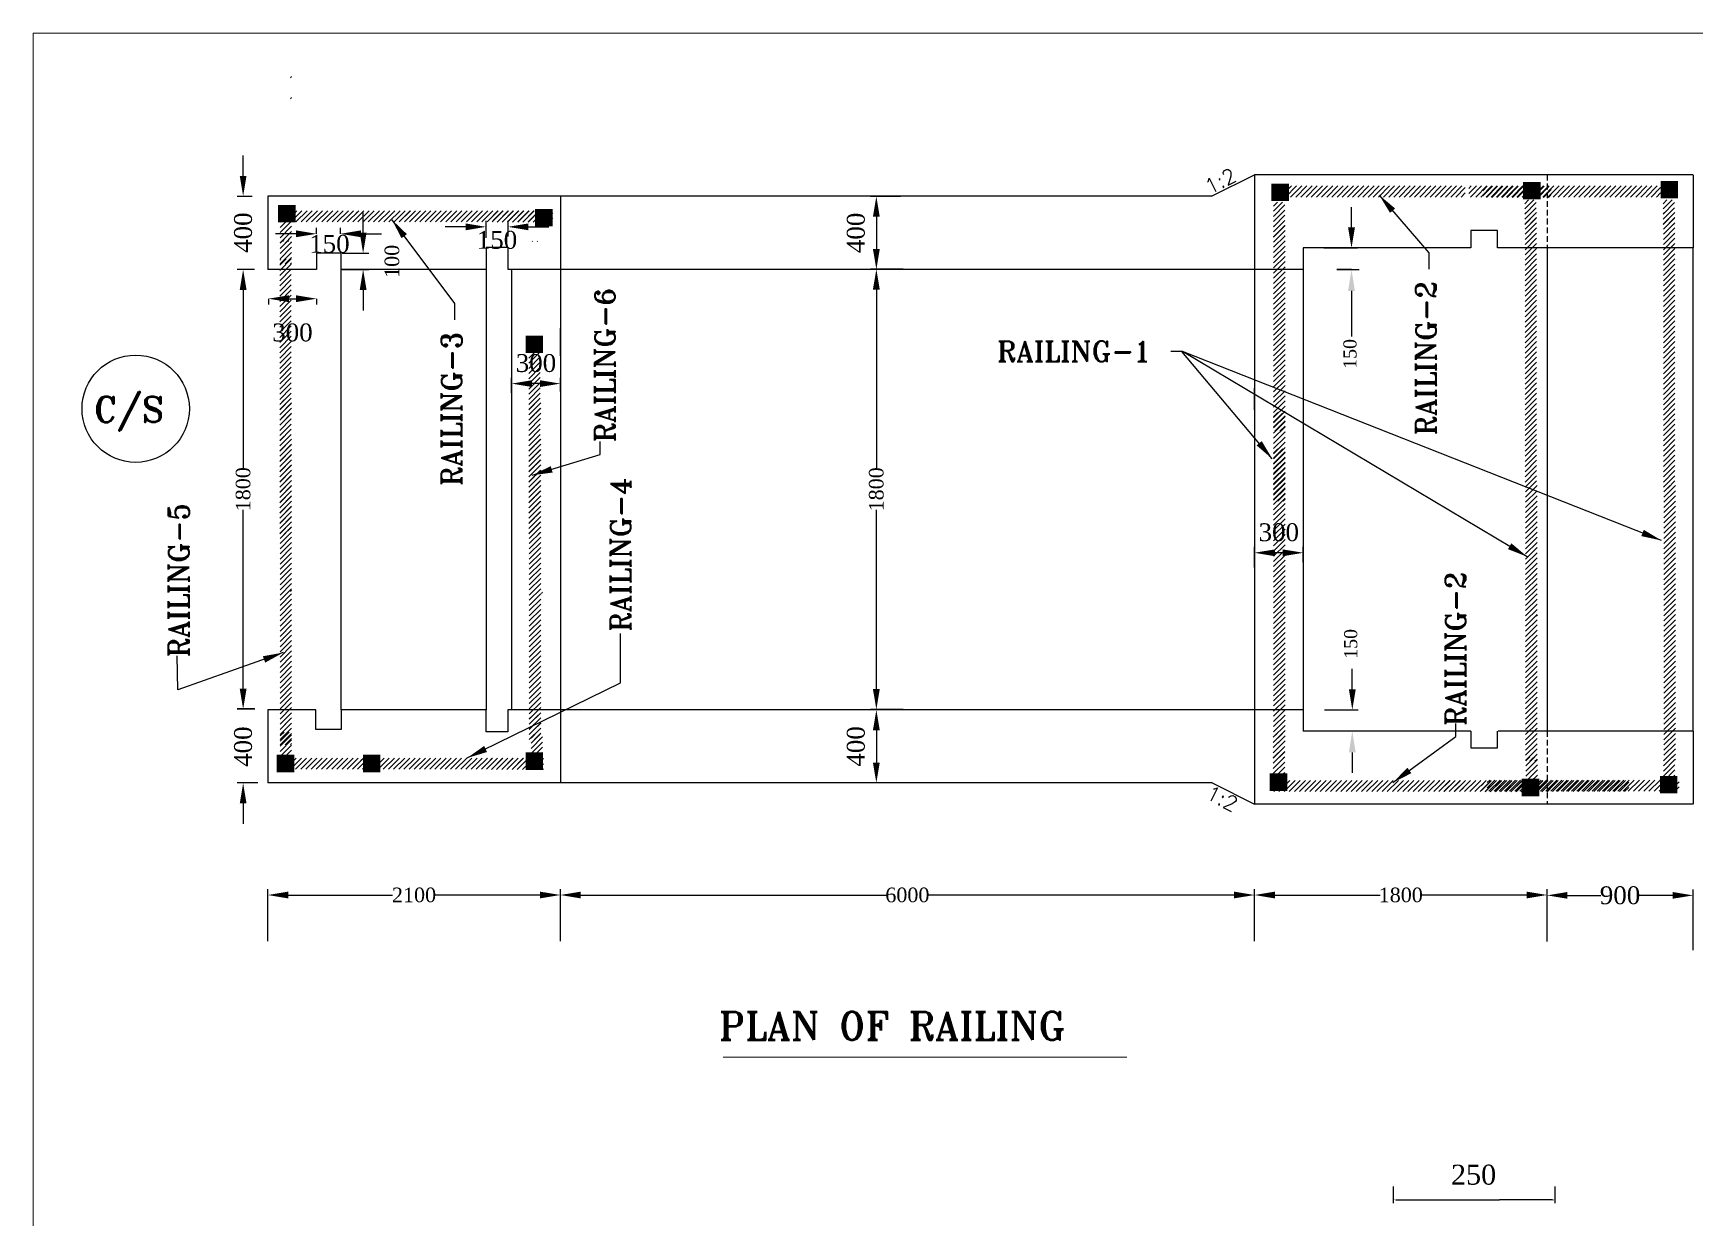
# Model space of a CAD drawing. Extents: x -298162 to 1078160, y -513173 to -216568.
# Drawn here: x 651292 to 679738, y -437298 to -417020 of the extents above; entities that cross this region are included whole.
import ezdxf

# ---------------------------------------------------------------- set-up
doc = ezdxf.new("R2010")
doc.units = 0
doc.header["$MEASUREMENT"] = 0
doc.linetypes.add('DASHED', pattern=[0.75, 0.5, -0.25])
doc.layers.get('0').update_dxf_attribs({"linetype": 'CONTINUOUS'})
doc.layers.get('DEFPOINTS').update_dxf_attribs({"linetype": 'CONTINUOUS'})
doc.layers.add('LINE', color=7, linetype='CONTINUOUS')
doc.styles.add('BIG', font='ROMANT.SHX')
doc.styles.add('SMALL', font='ROMANS.SHX')
doc.styles.get("Standard").update_dxf_attribs({"font": 'times.ttf', "height": 250})
doc.styles.add('TNR', font='times.ttf')
doc.dimstyles.new('3', dxfattribs={"dimtxt": 225, "dimasz": 350, "dimexe": 100, "dimexo": 25, "dimgap": 9, "dimtad": 0, "dimdec": 0, "dimzin": 0, "dimdsep": 46, "dimtxsty": 'Standard', "dimcen": 0, "dimclrt": 256, "dimadec": 0, "dimazin": 0, "dimtfac": 1, "dimtdec": 0, "dimtofl": 0, "dimtmove": 2, "dimatfit": 3, "dimfxl": 1, "dimtolj": 1, "dimtzin": 0, "dimarcsym": 0})

# ---------------------------------------------------------------- blocks, each defined once
blk = doc.blocks.new('*D868')
at = {"layer": 'DEFPOINTS', "color": 0, "lineweight": -2}
for p in [(655110, -428593), (654886, -429855), (655163, -429855)]:
    blk.add_point(p, dxfattribs=at)
at = {"layer": 'LINE', "color": 0, "lineweight": -2}
for p, q in [((654886, -428243), (654886, -427893)), ((655085, -428593), (654786, -428593)), ((655138, -429855), (654786, -429855)), ((654886, -430205), (654886, -430555))]:
    blk.add_line(p, q, dxfattribs=at)
for points in [[(654828, -428243), (654944, -428243), (654886, -428593)], [(654828, -430205), (654944, -430205), (654886, -429855)]]:
    blk.add_solid(points, dxfattribs=at)
at = {"layer": 'LINE', "insert": (654886, -429233), "char_height": 250, "attachment_point": 5, "rotation": 90}
blk.add_mtext('\\A1;{\\H1.222x;\\C7;400}', dxfattribs=at)
blk = doc.blocks.new('*D870')
at = {"layer": 'DEFPOINTS', "color": 0, "lineweight": -2}
for p in [(666209, -428603), (665727, -429855), (666209, -429855)]:
    blk.add_point(p, dxfattribs=at)
at = {"layer": 'LINE', "color": 0, "lineweight": -2}
for p, q in [((666184, -428603), (665627, -428603)), ((665727, -428953), (665727, -429505)), ((666184, -429855), (665627, -429855))]:
    blk.add_line(p, q, dxfattribs=at)
for points in [[(665668, -428953), (665785, -428953), (665727, -428603)], [(665668, -429505), (665785, -429505), (665727, -429855)]]:
    blk.add_solid(points, dxfattribs=at)
at = {"layer": 'LINE', "insert": (665377, -429229), "char_height": 250, "attachment_point": 5, "rotation": 90}
blk.add_mtext('\\A1;{\\H1.222x;\\C7;400}', dxfattribs=at)
blk = doc.blocks.new('*D871')
at = {"layer": 'DEFPOINTS', "color": 0, "lineweight": -2}
for p in [(672200, -425914), (673035, -426100), (672200, -426192)]:
    blk.add_point(p, dxfattribs=at)
at = {"layer": 'LINE', "color": 0, "lineweight": -2}
for p, q in [((672200, -426167), (672200, -425814)), ((673035, -426075), (673035, -425814)), ((672685, -425914), (672550, -425914))]:
    blk.add_line(p, q, dxfattribs=at)
for points in [[(672550, -425856), (672550, -425973), (672200, -425914)], [(672685, -425856), (672685, -425973), (673035, -425914)]]:
    blk.add_solid(points, dxfattribs=at)
at = {"layer": 'LINE', "insert": (672617, -425564), "char_height": 250, "attachment_point": 5}
blk.add_mtext('\\A1;{\\H1.222x;\\C7;300}', dxfattribs=at)
blk = doc.blocks.new('*D872')
at = {"layer": 'DEFPOINTS', "color": 0, "lineweight": -2}
for p in [(656142, -420477), (656553, -420453), (656553, -420477)]:
    blk.add_point(p, dxfattribs=at)
at = {"layer": 'LINE', "color": 0, "lineweight": -2}
for p, q in [((656142, -420452), (656142, -420353)), ((656553, -420452), (656553, -420353)), ((655792, -420453), (655442, -420453)), ((656903, -420453), (657253, -420453))]:
    blk.add_line(p, q, dxfattribs=at)
for points in [[(655792, -420395), (655792, -420512), (656142, -420453)], [(656903, -420395), (656903, -420512), (656553, -420453)]]:
    blk.add_solid(points, dxfattribs=at)
at = {"layer": 'LINE', "insert": (656363, -420627), "char_height": 250, "attachment_point": 5}
blk.add_mtext('\\A1;{\\H1.222x;\\C7;150}', dxfattribs=at)
blk = doc.blocks.new('*D873')
at = {"layer": 'DEFPOINTS', "color": 0, "lineweight": -2}
for p in [(655068, -419812), (654886, -421064), (655091, -421064)]:
    blk.add_point(p, dxfattribs=at)
at = {"layer": 'LINE', "color": 0, "lineweight": -2}
for p, q in [((654886, -419462), (654886, -419112)), ((655043, -419812), (654786, -419812)), ((655066, -421064), (654786, -421064)), ((654886, -421414), (654886, -421764))]:
    blk.add_line(p, q, dxfattribs=at)
for points in [[(654828, -419462), (654944, -419462), (654886, -419812)], [(654828, -421414), (654944, -421414), (654886, -421064)]]:
    blk.add_solid(points, dxfattribs=at)
at = {"layer": 'LINE', "insert": (654886, -420434), "char_height": 250, "attachment_point": 5, "rotation": 90}
blk.add_mtext('\\A1;{\\H1.222x;\\C7;400}', dxfattribs=at)
blk = doc.blocks.new('*D874')
at = {"layer": 'DEFPOINTS', "color": 0, "lineweight": -2}
for p in [(655319, -421540), (656142, -421540), (656142, -421564)]:
    blk.add_point(p, dxfattribs=at)
at = {"layer": 'LINE', "color": 0, "lineweight": -2}
for p, q in [((655319, -421565), (655319, -421664)), ((655669, -421564), (655792, -421564)), ((656142, -421565), (656142, -421664))]:
    blk.add_line(p, q, dxfattribs=at)
for points in [[(655669, -421506), (655669, -421623), (655319, -421564)], [(655792, -421506), (655792, -421623), (656142, -421564)]]:
    blk.add_solid(points, dxfattribs=at)
at = {"layer": 'LINE', "insert": (655730, -422144), "char_height": 250, "attachment_point": 5}
blk.add_mtext('\\A1;{\\H1.222x;\\C7;300}', dxfattribs=at)
blk = doc.blocks.new('*D876')
at = {"layer": 'DEFPOINTS', "color": 0, "lineweight": -2}
for p in [(666165, -419812), (665727, -421064), (666165, -421064)]:
    blk.add_point(p, dxfattribs=at)
at = {"layer": 'LINE', "color": 0, "lineweight": -2}
for p, q in [((666140, -419812), (665627, -419812)), ((665727, -420162), (665727, -420714)), ((666140, -421064), (665627, -421064))]:
    blk.add_line(p, q, dxfattribs=at)
for points in [[(665668, -420162), (665785, -420162), (665727, -419812)], [(665668, -420714), (665785, -420714), (665727, -421064)]]:
    blk.add_solid(points, dxfattribs=at)
at = {"layer": 'LINE', "insert": (665377, -420438), "char_height": 250, "attachment_point": 5, "rotation": 90}
blk.add_mtext('\\A1;{\\H1.222x;\\C7;400}', dxfattribs=at)
blk = doc.blocks.new('*D877')
at = {"layer": 'DEFPOINTS', "color": 0, "lineweight": -2}
for p in [(659482, -423018), (659482, -423200), (660317, -423177)]:
    blk.add_point(p, dxfattribs=at)
at = {"layer": 'LINE', "color": 0, "lineweight": -2}
for p, q in [((659482, -423175), (659482, -422918)), ((660317, -423152), (660317, -422918)), ((659967, -423018), (659832, -423018))]:
    blk.add_line(p, q, dxfattribs=at)
for points in [[(659832, -422960), (659832, -423076), (659482, -423018)], [(659967, -422960), (659967, -423076), (660317, -423018)]]:
    blk.add_solid(points, dxfattribs=at)
at = {"layer": 'LINE', "insert": (659899, -422668), "char_height": 250, "attachment_point": 5}
blk.add_mtext('\\A1;{\\H1.222x;\\C7;300}', dxfattribs=at)
blk = doc.blocks.new('*D878')
at = {"layer": 'DEFPOINTS', "color": 0, "lineweight": -2}
for p in [(659421, -420334), (659045, -420547), (659421, -420525)]:
    blk.add_point(p, dxfattribs=at)
at = {"layer": 'LINE', "color": 0, "lineweight": -2}
for p, q in [((658695, -420334), (658345, -420334)), ((659045, -420522), (659045, -420234)), ((659421, -420500), (659421, -420234)), ((659771, -420334), (660121, -420334))]:
    blk.add_line(p, q, dxfattribs=at)
for points in [[(658695, -420276), (658695, -420393), (659045, -420334)], [(659771, -420276), (659771, -420393), (659421, -420334)]]:
    blk.add_solid(points, dxfattribs=at)
at = {"layer": 'LINE', "insert": (659232, -420559), "char_height": 250, "attachment_point": 5}
blk.add_mtext('\\A1;{\\H1.222x;\\C7;150}', dxfattribs=at)
blk = doc.blocks.new('*D879')
at = {"layer": 'DEFPOINTS', "color": 0, "lineweight": -2}
for p in [(656559, -420786), (656940, -420786), (656559, -421064)]:
    blk.add_point(p, dxfattribs=at)
at = {"layer": 'LINE', "color": 0, "lineweight": -2}
for p, q in [((656940, -420436), (656940, -420086)), ((656584, -420786), (657040, -420786)), ((656584, -421064), (657040, -421064)), ((656940, -421414), (656940, -421764))]:
    blk.add_line(p, q, dxfattribs=at)
for points in [[(656882, -420436), (656999, -420436), (656940, -420786)], [(656882, -421414), (656999, -421414), (656940, -421064)]]:
    blk.add_solid(points, dxfattribs=at)
at = {"layer": 'LINE', "insert": (657435, -420925), "char_height": 250, "attachment_point": 5, "rotation": 90}
blk.add_mtext('\\A1;100', dxfattribs=at)
blk = doc.blocks.new('*D880')
at = {"layer": 'DEFPOINTS', "color": 0, "lineweight": -2}
for p in [(677209, -431779), (677209, -432595), (679709, -432741)]:
    blk.add_point(p, dxfattribs=at)
at = {"layer": 'LINE', "color": 0, "lineweight": -2}
for p, q in [((677209, -432570), (677209, -431679)), ((677559, -431779), (678129, -431779)), ((679359, -431779), (678790, -431779)), ((679709, -432716), (679709, -431679))]:
    blk.add_line(p, q, dxfattribs=at)
for points in [[(677559, -431721), (677559, -431837), (677209, -431779)], [(679359, -431721), (679359, -431837), (679709, -431779)]]:
    blk.add_solid(points, dxfattribs=at)
at = {"layer": 'LINE', "insert": (678459, -431779), "char_height": 250, "attachment_point": 5}
blk.add_mtext('\\A1;{\\H1.222x;\\C7;900}', dxfattribs=at)
blk = doc.blocks.new('*D1044')
at = {"layer": 'DEFPOINTS', "color": 0, "lineweight": -2}
for p in [(666209, -421058), (665727, -428597), (666209, -428597)]:
    blk.add_point(p, dxfattribs=at)
at = {"layer": 'LINE', "color": 0, "lineweight": -2}
for p, q in [((666184, -421058), (665627, -421058)), ((665727, -421408), (665727, -424478)), ((665727, -428247), (665727, -425177)), ((666184, -428597), (665627, -428597))]:
    blk.add_line(p, q, dxfattribs=at)
for points in [[(665668, -421408), (665785, -421408), (665727, -421058)], [(665668, -428247), (665785, -428247), (665727, -428597)]]:
    blk.add_solid(points, dxfattribs=at)
at = {"layer": 'LINE', "insert": (665727, -424828), "char_height": 250, "attachment_point": 5, "rotation": 90}
blk.add_mtext('\\A1;1800', dxfattribs=at)
blk = doc.blocks.new('*D1045')
at = {"layer": 'DEFPOINTS', "color": 0, "lineweight": -2}
for p in [(655105, -421064), (654886, -428588), (655105, -428588)]:
    blk.add_point(p, dxfattribs=at)
at = {"layer": 'LINE', "color": 0, "lineweight": -2}
for p, q in [((655080, -421064), (654786, -421064)), ((654886, -421414), (654886, -424476)), ((654886, -428238), (654886, -425176)), ((655080, -428588), (654786, -428588))]:
    blk.add_line(p, q, dxfattribs=at)
for points in [[(654828, -421414), (654944, -421414), (654886, -421064)], [(654828, -428238), (654944, -428238), (654886, -428588)]]:
    blk.add_solid(points, dxfattribs=at)
at = {"layer": 'LINE', "insert": (654886, -424826), "char_height": 250, "attachment_point": 5, "rotation": 90}
blk.add_mtext('\\A1;1800', dxfattribs=at)
blk = doc.blocks.new('*D1046')
at = {"layer": 'DEFPOINTS', "color": 0, "lineweight": -2}
for p in [(655307, -431773), (655307, -432590), (660317, -432590)]:
    blk.add_point(p, dxfattribs=at)
at = {"layer": 'LINE', "color": 0, "lineweight": -2}
for p, q in [((655307, -432565), (655307, -431673)), ((655657, -431773), (657444, -431773)), ((659967, -431773), (658179, -431773)), ((660317, -432565), (660317, -431673))]:
    blk.add_line(p, q, dxfattribs=at)
for points in [[(655657, -431715), (655657, -431831), (655307, -431773)], [(659967, -431715), (659967, -431831), (660317, -431773)]]:
    blk.add_solid(points, dxfattribs=at)
at = {"layer": 'LINE', "insert": (657812, -431773), "char_height": 250, "attachment_point": 5}
blk.add_mtext('\\A1;2100', dxfattribs=at)
blk = doc.blocks.new('*D1047')
at = {"layer": 'DEFPOINTS', "color": 0, "lineweight": -2}
for p in [(660317, -431773), (660317, -432590), (672200, -432590)]:
    blk.add_point(p, dxfattribs=at)
at = {"layer": 'LINE', "color": 0, "lineweight": -2}
for p, q in [((660317, -432565), (660317, -431673)), ((660667, -431773), (665895, -431773)), ((671850, -431773), (666622, -431773)), ((672200, -432565), (672200, -431673))]:
    blk.add_line(p, q, dxfattribs=at)
for points in [[(660667, -431715), (660667, -431831), (660317, -431773)], [(671850, -431715), (671850, -431831), (672200, -431773)]]:
    blk.add_solid(points, dxfattribs=at)
at = {"layer": 'LINE', "insert": (666258, -431773), "char_height": 250, "attachment_point": 5}
blk.add_mtext('\\A1;6000', dxfattribs=at)
blk = doc.blocks.new('*D1048')
at = {"layer": 'DEFPOINTS', "color": 0, "lineweight": -2}
for p in [(672200, -431773), (672200, -432565), (677209, -432590)]:
    blk.add_point(p, dxfattribs=at)
at = {"layer": 'LINE', "color": 0, "lineweight": -2}
for p, q in [((672200, -432540), (672200, -431673)), ((672550, -431773), (674355, -431773)), ((676859, -431773), (675055, -431773)), ((677209, -432565), (677209, -431673))]:
    blk.add_line(p, q, dxfattribs=at)
for points in [[(672550, -431715), (672550, -431831), (672200, -431773)], [(676859, -431715), (676859, -431831), (677209, -431773)]]:
    blk.add_solid(points, dxfattribs=at)
at = {"layer": 'LINE', "insert": (674705, -431773), "char_height": 250, "attachment_point": 5}
blk.add_mtext('\\A1;1800', dxfattribs=at)

msp = doc.modelspace()

# ---------------------------------------------------------------- hatches: boundary and pattern name
at = {"layer": 'LINE', "lineweight": 5}
h = msp.add_hatch(dxfattribs=at)
h.set_pattern_fill('ANSI31', color=0, scale=500, style=0)
h.set_pattern_definition([(45, (240006.22, 530448.49), (-44.194174, 44.194174), [])])
h.paths.add_polyline_path([(655716.479, -417761.415), (655637.366, -417761.415, -0.040256084), (655716.479, -417794.64)], flags=17)
h.paths.add_polyline_path([(655716.479, -420189.299), (655519.762, -420189.299), (655519.762, -420610.809), (655716.479, -420610.809)])
h = msp.add_hatch(dxfattribs=at)
h.set_pattern_fill('ANSI31', color=0, scale=500, style=0)
h.set_pattern_definition([(45, (240006.22, 530089.49), (-44.194174, 44.194174), [])])
h.paths.add_polyline_path([(655716.479, -418120.415), (655637.366, -418120.415, -0.040256084), (655716.479, -418153.64)], flags=17)
h.paths.add_polyline_path([(655716.479, -420548.299), (655519.762, -420548.299), (655519.762, -420969.809), (655716.479, -420969.809)])
at = {"layer": 'LINE'}
for points in [[(677099.77, -419565.986), (676799.77, -419565.986), (676799.77, -419865.986), (677099.77, -419865.986)], [(679453.55, -419547.306), (679153.55, -419547.306), (679153.55, -419847.306), (679453.55, -419847.306)], [(672788.971, -419593.353), (672488.971, -419593.353), (672488.971, -419893.353), (672788.971, -419893.353)], [(655785.195, -419959.661), (655485.195, -419959.661), (655485.195, -420259.661), (655785.195, -420259.661)], [(660184.267, -420025.951), (659884.267, -420025.951), (659884.267, -420325.951), (660184.267, -420325.951)], [(660021.102, -422195.624), (659721.102, -422195.624), (659721.102, -422495.624), (660021.102, -422495.624)], [(655761.765, -429371.058), (655461.765, -429371.058), (655461.765, -429671.058), (655761.765, -429671.058)], [(657235.383, -429371.058), (656935.383, -429371.058), (656935.383, -429671.058), (657235.383, -429671.058)], [(660021.722, -429330.413), (659721.722, -429330.413), (659721.722, -429630.413), (660021.722, -429630.413)], [(672761.69, -429690.986), (672461.69, -429690.986), (672461.69, -429990.986), (672761.69, -429990.986)], [(677075.437, -429780.987), (676775.437, -429780.987), (676775.437, -430080.987), (677075.437, -430080.987)], [(679440.276, -429733.209), (679140.276, -429733.209), (679140.276, -430033.209), (679440.276, -430033.209)]]:
    msp.add_hatch(color=0, dxfattribs=at).paths.add_polyline_path(points)
at = {"layer": 'LINE', "lineweight": 5}
h = msp.add_hatch(dxfattribs=at)
h.set_pattern_fill('ANSI31', color=0, scale=500, style=0)
h.set_pattern_definition([(45, (260361.63, 502204.765), (-44.194174, 44.194174), [])])
h.paths.add_polyline_path([(675809.301, -419824.725), (675809.301, -419634.761), (672524.762, -419634.761), (672524.762, -419824.725)])
h.paths.add_polyline_path([(676364.762, -419829.445), (676364.762, -419639.481), (676109.301, -419639.481), (676109.301, -419829.445)])
h.paths.add_polyline_path([(677281.436, -419829.445), (677281.436, -419639.481), (676364.762, -419639.481), (676364.762, -419829.445)])
h = msp.add_hatch(dxfattribs=at)
h.set_pattern_fill('ANSI31', color=0, scale=500, style=0)
h.set_pattern_definition([(45, (263706.59, 502204.765), (-44.194174, 44.194174), [])])
h.paths.add_polyline_path([(679154.262, -419824.725), (679154.262, -419634.761), (675869.724, -419634.761), (675869.724, -419824.725)])
h = msp.add_hatch(dxfattribs=at)
h.set_pattern_fill('ANSI31', color=0, scale=500, style=0)
h.set_pattern_definition([(45, (261319.877, 528740.6), (-44.194174, 44.194174), [])])
h.paths.add_polyline_path([(677030.135, -420450.339, -0.071588488), (676886.534, -420500.351), (676833.418, -420500.351), (676833.418, -424809.308), (676951.021, -424809.308), (677030.135, -424809.308)])
h.paths.add_polyline_path([(677030.135, -420088.576), (676833.418, -420088.576), (676833.418, -420500.351), (676886.534, -420500.351, 0.071588488), (677030.135, -420450.339)])
h.paths.add_polyline_path([(677030.135, -419783.147), (676833.418, -419783.147), (676833.418, -419788.576), (677030.135, -419788.576)])
h = msp.add_hatch(dxfattribs=at)
h.set_pattern_fill('ANSI31', color=0, scale=500, style=0)
h.set_pattern_definition([(45, (263688.78, 528740.6), (-44.194174, 44.194174), [])])
h.paths.add_polyline_path([(679399.035, -420450.339, -0.071588488), (679255.435, -420500.351), (679202.319, -420500.351), (679202.319, -424809.308), (679319.922, -424809.308), (679399.035, -424809.308)])
h.paths.add_polyline_path([(679399.035, -420088.576), (679202.319, -420088.576), (679202.319, -420500.351), (679255.435, -420500.351, 0.071588488), (679399.035, -420450.339)])
h.paths.add_polyline_path([(679399.035, -419783.147), (679202.319, -419783.147), (679202.319, -419788.576), (679399.035, -419788.576)])
h = msp.add_hatch(dxfattribs=at)
h.set_pattern_fill('ANSI31', color=0, scale=500, style=0)
h.set_pattern_definition([(45, (243421.27, 501782.014), (-44.194174, 44.194174), [])])
h.paths.add_polyline_path([(658868.942, -420247.476), (658868.942, -420057.513), (655584.403, -420057.513), (655584.403, -420247.476)])
h.paths.add_polyline_path([(659424.403, -420252.196), (659424.403, -420062.233), (659168.942, -420062.233), (659168.942, -420252.196)])
h.paths.add_polyline_path([(660187.897, -420252.196), (660187.897, -420062.233), (659424.403, -420062.233), (659424.403, -420252.196)])
h = msp.add_hatch(dxfattribs=at)
h.set_pattern_fill('ANSI31', color=0, scale=500, style=0)
h.set_pattern_definition([(45, (244658.78, 501782.014), (-44.194174, 44.194174), [])])
h.paths.add_polyline_path([(660106.454, -420247.476), (660106.454, -420057.513), (656821.915, -420057.513), (656821.915, -420247.476)])
h = msp.add_hatch(dxfattribs=at)
h.set_pattern_fill('ANSI31', color=0, scale=500, style=0)
h.set_pattern_definition([(45, (257011.88, 530727.47), (-44.194174, 44.194174), [])])
h.paths.add_polyline_path([(672722.139, -419910.323), (672525.423, -419910.323), (672525.423, -420331.832), (672722.139, -420331.832)])
h = msp.add_hatch(dxfattribs=at)
h.set_pattern_fill('ANSI31', color=0, scale=500, style=0)
h.set_pattern_definition([(45, (257011.88, 530550.47), (-44.194174, 44.194174), [])])
h.paths.add_polyline_path([(672722.139, -420087.323), (672525.423, -420087.323), (672525.423, -420508.832), (672722.139, -420508.832)])
h = msp.add_hatch(dxfattribs=at)
h.set_pattern_fill('ANSI31', color=0, scale=500, style=0)
h.set_pattern_definition([(45, (257014.936, 528518.6), (-44.194174, 44.194174), [])])
h.paths.add_polyline_path([(672725.194, -420672.339, -0.071588488), (672581.593, -420722.351), (672528.478, -420722.351), (672528.478, -425031.308), (672646.081, -425031.308), (672725.194, -425031.308)])
h.paths.add_polyline_path([(672725.194, -420310.576), (672528.478, -420310.576), (672528.478, -420722.351), (672581.593, -420722.351, 0.071588488), (672725.194, -420672.339)])
h.paths.add_polyline_path([(672725.194, -420005.147), (672528.478, -420005.147), (672528.478, -420010.576), (672725.194, -420010.576)])
h = msp.add_hatch(dxfattribs=at)
h.set_pattern_fill('ANSI31', color=0, scale=500, style=0)
h.set_pattern_definition([(45, (261312.93, 530765.47), (-44.194174, 44.194174), [])])
h.paths.add_polyline_path([(677023.186, -419872.323), (676826.47, -419872.323), (676826.47, -420293.832), (677023.186, -420293.832)])
h = msp.add_hatch(dxfattribs=at)
h.set_pattern_fill('ANSI31', color=0, scale=500, style=0)
h.set_pattern_definition([(45, (263681.88, 530765.47), (-44.194174, 44.194174), [])])
h.paths.add_polyline_path([(679392.139, -419872.323), (679195.423, -419872.323), (679195.423, -420293.832), (679392.139, -420293.832)])
h = msp.add_hatch(dxfattribs=at)
h.set_pattern_fill('ANSI31', color=0, scale=500, style=0)
h.set_pattern_definition([(45, (239998.7, 527946.45), (-44.194174, 44.194174), [])])
h.paths.add_polyline_path([(655708.958, -421244.49, -0.071588488), (655565.357, -421294.502), (655512.242, -421294.502), (655512.242, -425603.458), (655629.845, -425603.458), (655708.958, -425603.458)])
h.paths.add_polyline_path([(655708.958, -420882.726), (655512.242, -420882.726), (655512.242, -421294.502), (655565.357, -421294.502, 0.071588488), (655708.958, -421244.49)])
h.paths.add_polyline_path([(655708.958, -420577.297), (655512.242, -420577.297), (655512.242, -420582.726), (655708.958, -420582.726)])
h = msp.add_hatch(dxfattribs=at)
h.set_pattern_fill('ANSI31', color=0, scale=500, style=0)
h.set_pattern_definition([(45, (244263.6, 527946.45), (-44.194174, 44.194174), [])])
h.paths.add_polyline_path([(659973.86, -420577.297), (659777.144, -420577.297), (659777.144, -420582.726), (659973.86, -420582.726)])
h.paths.add_polyline_path([(659973.86, -422246.607), (659777.144, -422243.368), (659777.144, -425603.458), (659973.86, -425603.458)])
h = msp.add_hatch(dxfattribs=at)
h.set_pattern_fill('ANSI31', color=0, scale=500, style=0)
h.set_pattern_definition([(45, (240005.13, 530253.014), (-44.194174, 44.194174), [])])
h.paths.add_polyline_path([(655715.386, -424277.923, -0.071588488), (655571.786, -424327.935), (655518.67, -424327.935), (655518.67, -428636.892), (655636.273, -428636.892), (655715.386, -428636.892)])
h.paths.add_polyline_path([(655715.386, -428670.117, 0.040256084), (655636.273, -428636.892), (655627.012, -428636.892), (655518.67, -428636.892), (655518.67, -428956.16), (655715.386, -428956.16)])
h.paths.add_polyline_path([(655715.386, -428636.892), (655636.273, -428636.892, -0.040256084), (655715.386, -428670.117)], flags=17)
h.paths.add_polyline_path([(655715.386, -423916.16), (655518.67, -423916.16), (655518.67, -424327.935), (655571.786, -424327.935, 0.071588488), (655715.386, -424277.923)])
h.paths.add_polyline_path([(655715.386, -423330.117, 0.040256084), (655636.273, -423296.892), (655518.67, -423296.892), (655518.67, -423616.16), (655715.386, -423616.16)])
h = msp.add_hatch(dxfattribs=at)
h.set_pattern_fill('ANSI31', color=0, scale=500, style=0)
h.set_pattern_definition([(45, (244270.03, 530253.014), (-44.194174, 44.194174), [])])
h.paths.add_polyline_path([(659980.289, -424277.923, -0.071588488), (659836.688, -424327.935), (659783.572, -424327.935), (659783.572, -428636.892), (659901.176, -428636.892), (659980.289, -428636.892)])
h.paths.add_polyline_path([(659980.289, -428670.117, 0.040256084), (659901.176, -428636.892), (659891.914, -428636.892), (659783.572, -428636.892), (659783.572, -428956.16), (659980.289, -428956.16)])
h.paths.add_polyline_path([(659980.289, -428636.892), (659901.176, -428636.892, -0.040256084), (659980.289, -428670.117)], flags=17)
h.paths.add_polyline_path([(659980.289, -423916.16), (659783.572, -423916.16), (659783.572, -424327.935), (659836.688, -424327.935, 0.071588488), (659980.289, -424277.923)])
h.paths.add_polyline_path([(659980.289, -423330.117, 0.040256084), (659901.176, -423296.892), (659783.572, -423296.892), (659783.572, -423616.16), (659980.289, -423616.16)])
h = msp.add_hatch(dxfattribs=at)
h.set_pattern_fill('ANSI31', color=0, scale=500, style=0)
h.set_pattern_definition([(45, (257014.936, 530034.6), (-44.194174, 44.194174), [])])
h.paths.add_polyline_path([(672725.194, -424496.339, -0.071588488), (672581.593, -424546.351), (672528.478, -424546.351), (672528.478, -428855.308), (672646.081, -428855.308), (672725.194, -428855.308)])
h.paths.add_polyline_path([(672725.194, -428888.533, 0.040256084), (672646.081, -428855.308), (672636.819, -428855.308), (672528.478, -428855.308), (672528.478, -429174.576), (672725.194, -429174.576)])
h.paths.add_polyline_path([(672725.194, -428855.308), (672646.081, -428855.308, -0.040256084), (672725.194, -428888.533)], flags=17)
h.paths.add_polyline_path([(672725.194, -424134.576), (672528.478, -424134.576), (672528.478, -424546.351), (672581.593, -424546.351, 0.071588488), (672725.194, -424496.339)])
h.paths.add_polyline_path([(672725.194, -423548.533, 0.040256084), (672646.081, -423515.308), (672528.478, -423515.308), (672528.478, -423834.576), (672725.194, -423834.576)])
h = msp.add_hatch(dxfattribs=at)
h.set_pattern_fill('ANSI31', color=0, scale=500, style=0)
h.set_pattern_definition([(45, (261327.877, 524065.6), (-44.194174, 44.194174), [])])
h.paths.add_polyline_path([(677038.135, -425125.339, -0.071588488), (676894.534, -425175.351), (676841.418, -425175.351), (676841.418, -429484.308), (676959.021, -429484.308), (677038.135, -429484.308)])
h.paths.add_polyline_path([(677038.135, -424763.576), (676841.418, -424763.576), (676841.418, -425175.351), (676894.534, -425175.351, 0.071588488), (677038.135, -425125.339)])
h.paths.add_polyline_path([(677038.135, -424458.147), (676841.418, -424458.147), (676841.418, -424463.576), (677038.135, -424463.576)])
h = msp.add_hatch(dxfattribs=at)
h.set_pattern_fill('ANSI31', color=0, scale=500, style=0)
h.set_pattern_definition([(45, (263696.78, 524065.6), (-44.194174, 44.194174), [])])
h.paths.add_polyline_path([(679407.035, -425125.339, -0.071588488), (679263.435, -425175.351), (679210.319, -425175.351), (679210.319, -429484.308), (679327.922, -429484.308), (679407.035, -429484.308)])
h.paths.add_polyline_path([(679407.035, -424763.576), (679210.319, -424763.576), (679210.319, -425175.351), (679263.435, -425175.351, 0.071588488), (679407.035, -425125.339)])
h.paths.add_polyline_path([(679407.035, -424458.147), (679210.319, -424458.147), (679210.319, -424463.576), (679407.035, -424463.576)])
h = msp.add_hatch(dxfattribs=at)
h.set_pattern_fill('ANSI31', color=0, scale=500, style=0)
h.set_pattern_definition([(45, (240006.22, 521856.84), (-44.194174, 44.194174), [])])
h.paths.add_polyline_path([(655716.479, -426353.065), (655637.366, -426353.065, -0.040256084), (655716.479, -426386.29)], flags=17)
h.paths.add_polyline_path([(655716.479, -428780.949), (655519.762, -428780.949), (655519.762, -429202.459), (655716.479, -429202.459)])
h = msp.add_hatch(dxfattribs=at)
h.set_pattern_fill('ANSI31', color=0, scale=500, style=0)
h.set_pattern_definition([(45, (244270.22, 521945.84), (-44.194174, 44.194174), [])])
h.paths.add_polyline_path([(659980.479, -426264.065), (659901.366, -426264.065, -0.040256084), (659980.479, -426297.29)], flags=17)
h.paths.add_polyline_path([(659980.479, -428691.949), (659783.762, -428691.949), (659783.762, -429113.459), (659980.479, -429113.459)])
h = msp.add_hatch(dxfattribs=at)
h.set_pattern_fill('ANSI31', color=0, scale=500, style=0)
h.set_pattern_definition([(45, (240006.22, 521654.84), (-44.194174, 44.194174), [])])
h.paths.add_polyline_path([(655716.479, -426555.065), (655637.366, -426555.065, -0.040256084), (655716.479, -426588.29)], flags=17)
h.paths.add_polyline_path([(655716.479, -428982.949), (655519.762, -428982.949), (655519.762, -429404.459), (655716.479, -429404.459)])
h = msp.add_hatch(dxfattribs=at)
h.set_pattern_fill('ANSI31', color=0, scale=500, style=0)
h.set_pattern_definition([(45, (244303.22, 521619.84), (-44.194174, 44.194174), [])])
h.paths.add_polyline_path([(660013.479, -426590.065), (659934.366, -426590.065, -0.040256084), (660013.479, -426623.29)], flags=17)
h.paths.add_polyline_path([(660013.479, -429017.949), (659816.762, -429017.949), (659816.762, -429439.459), (660013.479, -429439.459)])
h = msp.add_hatch(dxfattribs=at)
h.set_pattern_fill('ANSI31', color=0, scale=500, style=0)
h.set_pattern_definition([(45, (257009.08, 521631.99), (-44.194174, 44.194174), [])])
h.paths.add_polyline_path([(672719.337, -426577.915), (672640.224, -426577.915, -0.040256084), (672719.337, -426611.139)], flags=17)
h.paths.add_polyline_path([(672719.337, -429005.799), (672522.621, -429005.799), (672522.621, -429427.308), (672719.337, -429427.308)])
h = msp.add_hatch(dxfattribs=at)
h.set_pattern_fill('ANSI31', color=0, scale=500, style=0)
h.set_pattern_definition([(45, (257009.08, 521364.99), (-44.194174, 44.194174), [])])
h.paths.add_polyline_path([(672719.337, -426844.915), (672640.224, -426844.915, -0.040256084), (672719.337, -426878.139)], flags=17)
h.paths.add_polyline_path([(672719.337, -429272.799), (672522.621, -429272.799), (672522.621, -429694.308), (672719.337, -429694.308)])
h = msp.add_hatch(dxfattribs=at)
h.set_pattern_fill('ANSI31', color=0, scale=500, style=0)
h.set_pattern_definition([(45, (261332.89, 521230.99), (-44.194174, 44.194174), [])])
h.paths.add_polyline_path([(677043.146, -426978.915), (676964.033, -426978.915, -0.040256084), (677043.146, -427012.139)], flags=17)
h.paths.add_polyline_path([(677043.146, -429406.799), (676846.429, -429406.799), (676846.429, -429828.308), (677043.146, -429828.308)])
h = msp.add_hatch(dxfattribs=at)
h.set_pattern_fill('ANSI31', color=0, scale=500, style=0)
h.set_pattern_definition([(45, (263689.08, 521230.99), (-44.194174, 44.194174), [])])
h.paths.add_polyline_path([(679399.337, -426978.915), (679320.224, -426978.915, -0.040256084), (679399.337, -427012.139)], flags=17)
h.paths.add_polyline_path([(679399.337, -429406.799), (679202.621, -429406.799), (679202.621, -429828.308), (679399.337, -429828.308)])
h = msp.add_hatch(dxfattribs=at)
h.set_pattern_fill('ANSI31', color=0, scale=500, style=0)
h.set_pattern_definition([(45, (243325.41, 492411.83), (-44.194174, 44.194174), [])])
h.paths.add_polyline_path([(658773.083, -429617.661), (658773.083, -429427.698), (655488.544, -429427.698), (655488.544, -429617.661)])
h.paths.add_polyline_path([(659328.544, -429622.381), (659328.544, -429432.418), (659073.083, -429432.418), (659073.083, -429622.381)])
h.paths.add_polyline_path([(660029.314, -429622.381), (660029.314, -429432.418), (659328.544, -429432.418), (659328.544, -429622.381)])
h = msp.add_hatch(dxfattribs=at)
h.set_pattern_fill('ANSI31', color=0, scale=500, style=0)
h.set_pattern_definition([(45, (244739.61, 492411.83), (-44.194174, 44.194174), [])])
h.paths.add_polyline_path([(660029.314, -429617.661), (660029.314, -429427.698), (656902.745, -429427.698), (656902.745, -429617.661)])
h = msp.add_hatch(dxfattribs=at)
h.set_pattern_fill('ANSI31', color=0, scale=500, style=0)
h.set_pattern_definition([(45, (260337.295, 492026.15), (-44.194174, 44.194174), [])])
h.paths.add_polyline_path([(675784.967, -430003.338), (675784.967, -429813.375), (672500.429, -429813.375), (672500.429, -430003.338)])
h.paths.add_polyline_path([(676340.429, -430008.059), (676340.429, -429818.095), (676084.967, -429818.095), (676084.967, -430008.059)])
h.paths.add_polyline_path([(677257.103, -430008.059), (677257.103, -429818.095), (676340.429, -429818.095), (676340.429, -430008.059)])
h = msp.add_hatch(dxfattribs=at)
h.set_pattern_fill('ANSI31', color=0, scale=500, style=0)
h.set_pattern_definition([(45, (263163.257, 492026.15), (-44.194174, 44.194174), [])])
h.paths.add_polyline_path([(678610.929, -430003.338), (678610.929, -429813.375), (675326.39, -429813.375), (675326.39, -430003.338)])
h = msp.add_hatch(dxfattribs=at)
h.set_pattern_fill('ANSI31', color=0, scale=500, style=0)
h.set_pattern_definition([(45, (264021.257, 492033.15), (-44.194174, 44.194174), [])])
h.paths.add_polyline_path([(679468.929, -429996.338), (679468.929, -429806.375), (676184.39, -429806.375), (676184.39, -429996.338)])

# ---------------------------------------------------------------- linework, layer by layer
at = {"color": 0, "linetype": 'DASHED'}
for p, q in [((679709.312, -419442.678), (677209.312, -419442.678)), ((679709.312, -419442.678), (679709.312, -420695.028)), ((679709.312, -419442.678), (679709.312, -420423.678)), ((679709.312, -419442.678), (679709.312, -420423.678)), ((679709.312, -420695.028), (677209.312, -420695.028)), ((679709.312, -428966.007), (677209.312, -428966.007)), ((679709.312, -428966.007), (679709.312, -430218.357)), ((679709.312, -430218.357), (677209.312, -430218.357))]:
    msp.add_line(p, q, dxfattribs=at)
at = {"color": 0, "linetype": 'ByBlock', "lineweight": -2}
for p, q in [((674580.385, -437048.464), (674580.385, -436761.513)), ((677350.611, -437048.464), (677350.611, -436761.513)), ((674626.667, -436992.925), (676394.458, -436992.925)), ((677304.329, -436992.925), (676394.458, -436992.925))]:
    msp.add_line(p, q, dxfattribs=at)
at = {"color": 0, "lineweight": 15}
msp.add_lwpolyline([(651292.312, -459716.504), (711671.661, -459716.504), (711671.661, -417019.678), (651292.312, -417019.678)], close=True, dxfattribs=at)
msp.add_lwpolyline([(663104.928, -434549.169), (670016.072, -434549.169)], dxfattribs=at)
at = {"color": 0, "linetype": 'ByBlock', "lineweight": -2}
for points in [[(674626.667, -436985.212), (674626.667, -437000.639), (674580.385, -436992.925)], [(677304.329, -436985.212), (677304.329, -437000.639), (677350.611, -436992.925)]]:
    msp.add_solid(points, dxfattribs=at)
at = {"layer": 'LINE', "color": 0}
for p, q in [((671462.022, -419811.624), (672199.912, -419442.678)), ((672199.912, -419442.678), (672199.912, -425112.473)), ((677209.312, -419442.678), (672199.912, -419442.678)), ((671462.022, -419811.624), (655307.102, -419811.624)), ((655307.102, -419811.624), (655307.102, -421063.974)), ((660316.502, -419811.624), (660316.502, -429855.046)), ((673861.596, -420345.028), (673861.596, -419995.028)), ((675904.952, -420394.537), (675904.952, -420695.028)), ((676361.149, -420394.537), (675904.952, -420394.537)), ((676361.149, -420695.028), (676361.149, -420394.537)), ((659046.25, -420689.522), (659046.25, -421063.974)), ((659421.27, -420689.522), (659046.25, -420689.522)), ((659421.27, -421063.974), (659421.27, -420689.522)), ((673034.812, -420695.028), (673034.812, -425112.473)), ((675904.952, -420695.028), (673034.812, -420695.028)), ((674314.793, -420695.028), (673034.812, -420695.028)), ((673388.01, -420695.028), (673961.596, -420695.028)), ((675904.952, -420695.028), (674770.991, -420695.028)), ((675904.952, -420695.028), (675843.023, -420695.028)), ((677209.312, -420695.028), (676361.149, -420695.028)), ((677209.312, -420695.028), (676374.412, -420695.028)), ((656559.452, -420785.674), (656142.002, -420785.674)), ((656142.002, -420785.674), (656142.002, -421063.974)), ((656559.452, -420785.674), (656559.452, -421063.974)), ((656142.002, -421063.974), (655307.102, -421063.974)), ((659046.25, -421063.974), (656559.452, -421063.974)), ((656559.452, -421063.974), (656559.452, -428602.696)), ((659046.25, -421063.974), (659046.25, -428602.696)), ((673034.812, -421063.974), (659421.27, -421063.974)), ((659481.602, -421063.974), (659481.602, -425112.473)), ((673861.596, -421063.974), (673610.435, -421063.974)), ((673610.435, -421063.974), (673994.953, -421063.974)), ((673861.596, -421430.869), (673861.596, -422209.359)), ((660316.502, -422540.436), (660316.502, -422070.555)), ((672199.912, -423464.337), (672199.912, -423093.178)), ((659481.602, -425112.333), (659481.602, -428602.696)), ((672199.912, -425112.333), (672199.912, -430218.357)), ((673034.812, -425112.333), (673034.812, -428966.007)), ((673875.073, -428252.696), (673875.073, -427902.696)), ((655307.102, -428602.696), (655307.102, -429855.046)), ((656131.443, -428602.696), (655307.102, -428602.696)), ((656131.443, -428937.796), (656131.443, -428602.696)), ((656564.159, -428602.696), (656564.159, -428937.796)), ((659046.25, -428602.696), (656564.159, -428602.696)), ((659046.25, -428977.148), (659046.25, -428602.696)), ((673034.812, -428602.696), (659420.081, -428602.696)), ((659420.081, -428602.696), (659420.081, -428977.148)), ((673401.487, -428602.696), (673975.073, -428602.696)), ((656564.159, -428937.796), (656131.443, -428937.796)), ((659420.081, -428977.148), (659046.25, -428977.148)), ((675904.952, -428966.007), (673034.812, -428966.007)), ((674314.793, -428966.007), (673411.742, -428966.007)), ((675904.952, -428966.007), (674770.991, -428966.007)), ((675904.952, -428966.007), (675843.023, -428966.007)), ((675904.952, -428966.007), (675904.952, -429255.834)), ((676361.149, -429255.834), (676361.149, -428966.007)), ((677209.312, -428966.007), (676374.412, -428966.007)), ((673875.073, -429332.902), (673875.073, -429682.902)), ((675904.952, -429255.834), (676361.149, -429255.834)), ((671473.292, -429855.046), (655307.102, -429855.046)), ((671473.292, -429855.046), (672199.912, -430218.357)), ((677209.312, -430218.357), (672199.912, -430218.357))]:
    msp.add_line(p, q, dxfattribs=at)
at = {"layer": 'LINE', "color": 0, "linetype": 'DASHED', "ltscale": 200}
for p, q in [((677209.312, -419442.678), (677209.312, -420695.028)), ((677209.312, -428966.007), (677209.312, -430218.357))]:
    msp.add_line(p, q, dxfattribs=at)
at = {"layer": 'LINE', "color": 0, "linetype": 'ByBlock', "lineweight": -2}
for p, q in [((677209.312, -420695.028), (677209.312, -428966.007)), ((679709.312, -428966.007), (679709.312, -420695.028))]:
    msp.add_line(p, q, dxfattribs=at)
at = {"layer": 'LINE', "color": 0}
msp.add_circle((653046.448, -423447.839), 918.613, dxfattribs=at)
for points in [[(673803.262, -420345.028), (673919.929, -420345.028), (673861.596, -420695.028)], [(673803.262, -421430.869), (673919.929, -421430.869), (673861.596, -421063.974)], [(673816.74, -428252.696), (673933.407, -428252.696), (673875.073, -428602.696)], [(673816.74, -429332.902), (673933.407, -429332.902), (673875.073, -428966.007)]]:
    msp.add_solid(points, dxfattribs=at)

# ---------------------------------------------------------------- texts
at = {"color": 0, "lineweight": 15, "style": 'BIG'}
for s, p in [('RAILING-6', (661257.178, -424020.556)), ('RAILING-2', (675313.731, -423903.522)), ('RAILING-3', (658630.99, -424770.973)), ('RAILING-4', (661525.977, -427264.781)), ('RAILING-5', (653960.351, -427702.797)), ('RAILING-2', (675818.711, -428878.803))]:
    msp.add_text(s, height=350, rotation=90, dxfattribs=at).set_placement(p)
for s, height, p in [('RAILING-1', 350, (667791.189, -422639.46)), ('PLAN OF RAILING', 480, (663028.527, -434251.824))]:
    msp.add_text(s, height=height, dxfattribs=at).set_placement(p)
at = {"color": 0, "linetype": 'ByBlock', "lineweight": -2, "ltscale": 0.5, "style": 'TNR'}
msp.add_text('250', height=341.2611, dxfattribs=at).set_placement((675565.034, -436731.319))
at = {"layer": 'LINE', "color": 0, "style": 'SMALL'}
for rotation, p in [(26.7496885, (671431.156, -419783.286)), (333.177683, (671346.637, -430111.069))]:
    msp.add_text('1:2', height=253, rotation=rotation, dxfattribs=at).set_placement(p)
at = {"layer": 'LINE', "color": 0, "style": 'BIG'}
msp.add_text('C/S', height=435.6, dxfattribs=at).set_placement((652332.694, -423677.163))
at = {"layer": 'LINE', "color": 0, "char_height": 225, "attachment_point": 5, "rotation": 90}
for insert in [(673836.167, -422509.471), (673849.644, -427473.502)]:
    msp.add_mtext('\\A1;150', dxfattribs=dict(at, insert=insert))

# ---------------------------------------------------------------- dimensions: what is measured, and where the dimension line sits
at = {"layer": 'LINE', "color": 0}
for base, p1, p2, angle, text, picture, middle in [((654886.076, -421063.974), (655068.338, -419811.624), (655091.12, -421063.974), 90, '{\\H1.222x;\\C7;400}', '*D873', (654886.076, -420434.031)), ((656552.974, -420453.18), (656141.684, -420477.337), (656552.974, -420477.337), 180, '{\\H1.222x;\\C7;150}', '*D872', (656362.863, -420626.838)), ((659421.27, -420334.401), (659044.91, -420547.283), (659421.27, -420525.283), 180, '{\\H1.222x;\\C7;150}', '*D878', (659232.312, -420558.678)), ((654886.076, -429855.046), (655110.381, -428593.476), (655162.557, -429855.046), 90, '{\\H1.222x;\\C7;400}', '*D868', (654886.076, -429233.381))]:
    dim = msp.add_linear_dim(base=base, p1=p1, p2=p2, angle=angle, text=text, dimstyle='3', dxfattribs=at)
    dim.commit()
    dim.dimension.update_dxf_attribs({"geometry": picture, "text_midpoint": middle, "dimtype": 160})
for base, p1, p2, angle, text, picture, middle in [((665726.745, -421063.974), (666165.006, -419811.624), (666165.006, -421063.974), 90, '{\\H1.222x;\\C7;400}', '*D876', (665376.745, -420437.799)), ((654886.076, -428587.688), (655105.206, -421063.974), (655105.206, -428587.688), 90, '1800', '*D1045', (654886.076, -424825.831)), ((656141.684, -421564.397), (655319.103, -421540.24), (656141.684, -421540.24), 180, '{\\H1.222x;\\C7;300}', '*D874', (655730.394, -422144.077)), ((659481.602, -423018.103), (660316.502, -423177.42), (659481.602, -423200.179), 180, '{\\H1.222x;\\C7;300}', '*D877', (659899.052, -422668.103)), ((672199.912, -425914.271), (673034.812, -426099.756), (672199.912, -426192.499), 180, '{\\H1.222x;\\C7;300}', '*D871', (672617.362, -425564.271)), ((665726.745, -429855.046), (666208.832, -428602.696), (666208.832, -429855.046), 90, '{\\H1.222x;\\C7;400}', '*D870', (665376.745, -429228.871)), ((655307.102, -431773.102), (660316.502, -432589.539), (655307.102, -432589.539), 180, '2100', '*D1046', (657811.802, -431773.102)), ((660316.502, -431773.102), (672199.912, -432589.539), (660316.502, -432589.539), 180, '6000', '*D1047', (666258.207, -431773.102)), ((672199.912, -431773.102), (677209.312, -432589.539), (672199.912, -432564.539), 180, '1800', '*D1048', (674704.612, -431773.102)), ((677209.312, -431778.89), (679709.312, -432741.283), (677209.312, -432595.327), 180, '{\\H1.222x;\\C7;900}', '*D880', (678459.312, -431778.89))]:
    dim = msp.add_linear_dim(base=base, p1=p1, p2=p2, angle=angle, text=text, dimstyle='3', dxfattribs=at)
    dim.commit()
    dim.dimension.update_dxf_attribs({"geometry": picture, "text_midpoint": middle})
for base, p1, p2, text, override, picture, middle in [((656940.46, -420785.674), (656559.452, -421063.974), (656559.452, -420785.674), '100', {"dimfxl": 700}, '*D879', (657435.448, -420924.824)), ((665726.745, -428596.908), (666208.832, -421058.186), (666208.832, -428596.908), '1800', {"dimtxt": 300}, '*D1044', (665726.745, -424827.547))]:
    dim = msp.add_linear_dim(base=base, p1=p1, p2=p2, angle=90, text=text, dimstyle='3', override=override, dxfattribs=at)
    dim.commit()
    dim.dimension.update_dxf_attribs({"geometry": picture, "text_midpoint": middle})

# ---------------------------------------------------------------- leaders
at = {"color": 0, "lineweight": 15}
for points in [[(674335.973, -419792.092), (675188.102, -420780.325), (675186.17, -421056.432)], [(657434.263, -420213.516), (658505.361, -421647.776), (658503.429, -421923.883)], [(672506.102, -424306.624), (670956.807, -422468.352), (670768.389, -422468.352)], [(676870.03, -425981.026), (670969.915, -422469.909), (670862.598, -422468.352)], [(679169.517, -425703.392), (670969.915, -422469.909), (670956.807, -422468.352)], [(659833.692, -424586.768), (661000.213, -424233.471), (661001.204, -424008.437)], [(658722.312, -429426.678), (661349.102, -428142.624), (661349.102, -427294.624)], [(655573.336, -427622.843), (653768.807, -428262.551), (653758.778, -427678.082)], [(674570.312, -429847.678), (675646.719, -429060.233), (675647.71, -428835.199)]]:
    msp.add_leader(points, dimstyle='3', override={"dimclrd": 7, "dimclre": 7, "dimlwe": 15}, dxfattribs=at)

doc.saveas('drawing.dxf')
